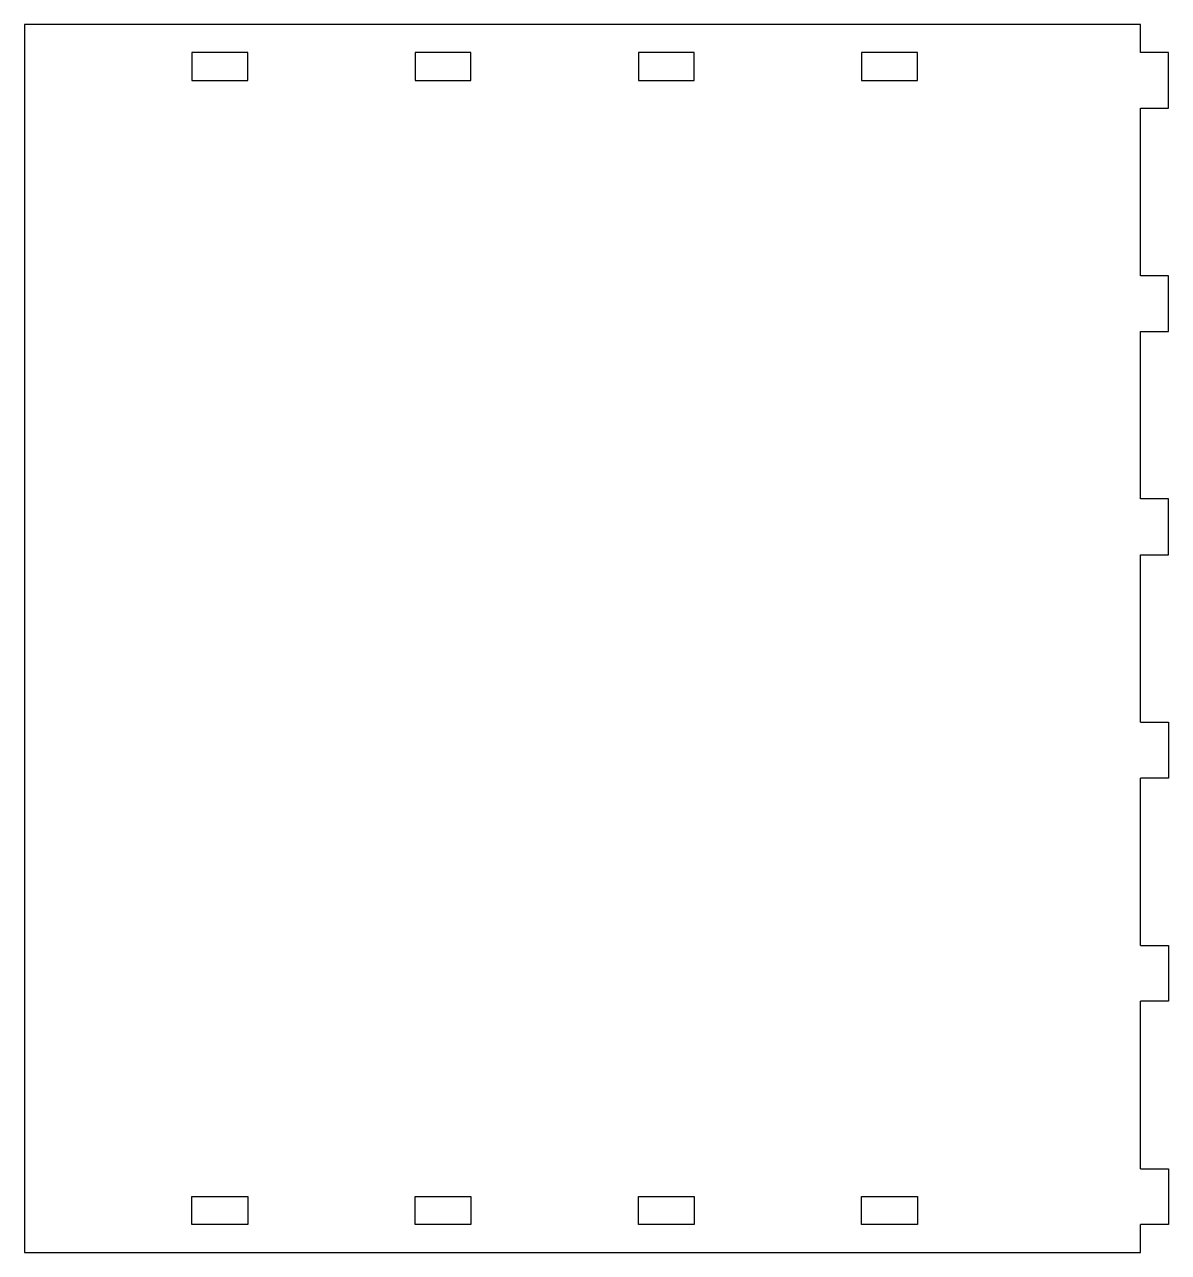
# Model space of a CAD drawing. Header units: millimetres. Extents: x 250 to 455, y 250 to 470.
import ezdxf

# ---------------------------------------------------------------- set-up
doc = ezdxf.new("R2010")
doc.units = ezdxf.units.MM

msp = doc.modelspace()

# ---------------------------------------------------------------- linework, layer by layer
for p, q in [((450, 470), (250, 470)), ((250, 470), (250, 250)), ((450, 465), (450, 470)), ((280, 465), (280, 460)), ((290, 465), (280, 465)), ((290, 460), (290, 465)), ((320, 465), (320, 460)), ((330, 465), (320, 465)), ((330, 460), (330, 465)), ((360, 465), (360, 460)), ((370, 465), (360, 465)), ((370, 460), (370, 465)), ((400, 465), (400, 460)), ((410, 465), (400, 465)), ((410, 460), (410, 465)), ((455, 465), (450, 465)), ((455, 455), (455, 465)), ((280, 460), (290, 460)), ((320, 460), (330, 460)), ((360, 460), (370, 460)), ((400, 460), (410, 460)), ((450, 455), (455, 455)), ((450, 425), (450, 455)), ((455, 425), (450, 425)), ((455, 415), (455, 425)), ((450, 415), (455, 415)), ((450, 385), (450, 415)), ((455, 385), (450, 385)), ((455, 375), (455, 385)), ((450, 375), (455, 375)), ((450, 345), (450, 375)), ((450, 345), (455, 345)), ((455, 345), (455, 335)), ((455, 335), (450, 335)), ((450, 305), (450, 335)), ((450, 305), (455, 305)), ((455, 305), (455, 295)), ((455, 295), (450, 295)), ((450, 265), (450, 295)), ((450, 265), (455, 265)), ((455, 265), (455, 255)), ((280, 255), (280, 260)), ((280, 260), (290, 260)), ((290, 260), (290, 255)), ((320, 255), (320, 260)), ((320, 260), (330, 260)), ((330, 260), (330, 255)), ((360, 255), (360, 260)), ((360, 260), (370, 260)), ((370, 260), (370, 255)), ((400, 255), (400, 260)), ((400, 260), (410, 260)), ((410, 260), (410, 255)), ((290, 255), (280, 255)), ((330, 255), (320, 255)), ((370, 255), (360, 255)), ((410, 255), (400, 255)), ((450, 250), (450, 255)), ((455, 255), (450, 255)), ((250, 250), (450, 250))]:
    msp.add_line(p, q)

doc.saveas('drawing.dxf')
